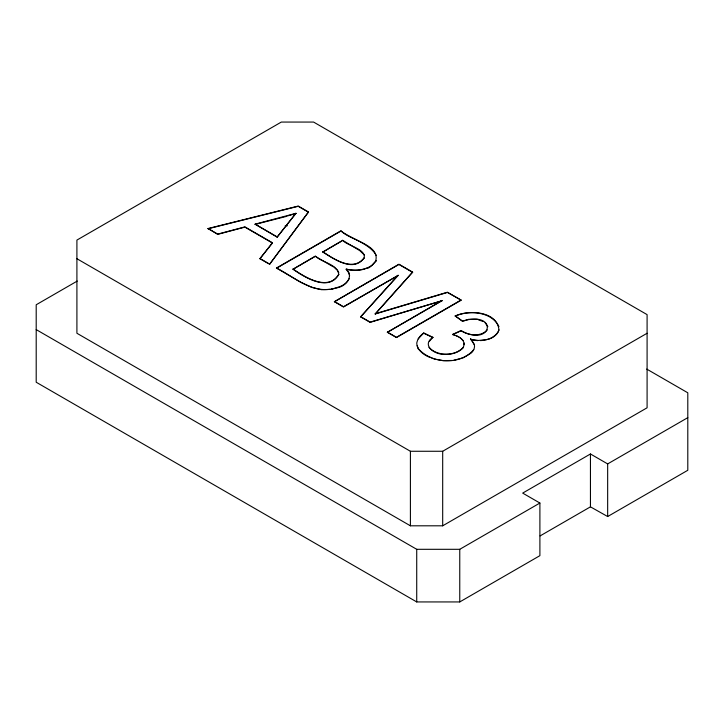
<?xml version="1.0" encoding="UTF-8"?>
<svg xmlns="http://www.w3.org/2000/svg" width="724" height="724" viewBox="0 0 724 724"><rect width="100%" height="100%" fill="white"/><g stroke="black" fill="none" stroke-linecap="round" stroke-linejoin="round"><path stroke-width="1.09" d="M498.954 329.918C497.578 334.56 491.578 338.732 486.166 339.692C491.071 339.131 497.442 335.474 498.954 329.918C497.116 310.895 468.482 309.582 455.215 316.062L462.663 321.311L455.215 315.809M338.787 274.568C337.538 263.934 321.691 262.495 315.365 256.088L293.021 269.238C304.297 277.138 328.75 292.442 338.787 274.315C328.207 292.025 304.496 276.894 293.021 268.984M462.663 321.067C498.881 310.198 492.447 348.054 460.962 330.587L452.663 334.398L455.106 335.529M349.221 278.722C348.298 280.595 345.629 283.835 342.959 285.066C340.669 287.238 321.673 291.501 337.864 287.654C345.991 286.08 354.199 276.097 346.226 269.129C354.841 270.885 364.634 270.577 371.991 265.237C383.077 252.567 370.254 269.174 367.339 268.097M364.054 258.233C366.815 249.056 347.031 245.717 342.669 240.323L322.813 252.033C333.728 258.749 353.366 272.966 364.054 257.988C352.95 272.143 333.683 258.939 322.813 251.789M470.817 353.366C473.614 351.077 475.034 347.873 474.383 344.769C466.464 332.406 472.844 341.692 474.383 344.769M375.584 261.192C380.869 244.531 348.615 239.888 341.013 230.766L276.468 268.034L300.695 282.269L312.478 287.672M417.078 345.71C421.033 354.769 415.667 344.362 416.979 342.162C417.522 339.203 420.472 335.004 423.775 333.013L432.88 337.312C421.178 345.185 434.391 354.498 444.093 354.389C450.346 354.679 456.935 353.267 461.794 349.131C464.708 348.163 463.876 339.475 464.138 344.687M418.372 348.678C431.522 363.873 460.772 365.511 473.795 349.529M423.775 333.013L418.083 338.932M308.496 211.987L269.572 264.296L308.496 211.987L298.225 206.059L208.05 228.531L217.707 234.359L244.911 227.128L272.432 243.02L259.916 258.721L268.604 263.744M428.934 347.294C436.726 356.498 455.867 356.498 463.469 347.004M259.916 258.721L272.432 242.766L244.911 226.883L217.707 234.105L208.05 228.531M277.138 237.137L295.917 213.327L277.138 237.137L255.101 224.159L295.917 213.327M460.962 330.587C468.482 335.891 481.342 336.841 487.297 329.918M432.88 337.312L429.314 341.339M375.204 313.745L447.432 292.206L461.016 300.044L447.432 292.451L375.204 313.999L412.635 272.115L398.942 264.206L334.398 301.727L343.502 306.976L398.119 275.446L343.502 306.732L334.398 301.474M375.204 313.999L412.635 272.115M360.615 316.614L370.136 322.108L441.975 300.768L370.136 322.361L360.615 316.868L398.119 275.201M360.615 316.868L398.119 275.446M463.089 357.882L470.084 353.792M77.242 281.066L36.2 304.768L36.2 382.236L416.725 601.934L459.758 601.934L539.896 555.661L539.896 503.035L522.683 493.098L590.449 453.975L607.662 463.912L687.8 417.648M276.468 268.278L341.013 231.01C351.828 239.038 369.692 243.753 376.281 255.382M293.021 269.238L315.365 256.332L332.94 266.658M322.813 252.033L341.728 241.11M334.398 301.727L398.942 264.459L412.635 272.36M461.016 300.288L396.462 337.556L387.358 332.307L441.975 300.523M387.358 332.307L441.975 300.768M387.358 332.054L396.462 337.312L461.016 300.044M76.907 258.721L410.408 451.269L442.69 451.269L647.093 333.257M442.69 525.805L647.093 407.793L647.093 314.623L313.592 122.066L281.31 122.066L76.907 240.087L76.907 333.257L410.408 525.805L442.69 525.805L442.69 451.269M36.2 329.61L416.725 549.308L459.758 549.308L539.896 503.035M540.104 535.914L590.449 506.845L607.662 516.538L687.8 470.274L687.8 392.797L646.713 369.077M452.663 334.651L460.962 330.841M463.568 320.985L467.315 319.836M455.215 316.062C469.487 309.772 492.049 311.8 498.954 326.651M295.917 213.571L287.989 215.797M346.226 269.129C352.344 270.939 360.588 270.894 366.516 268.233M453.957 360.235L462.066 358.108M255.101 224.413L286.939 216.277M208.05 228.775L298.225 206.304L308.496 212.232M470.998 339.538L478.564 340.461L486.166 339.692M480.501 340.633L485.234 340.09M477.415 319.329L468.292 319.338M276.468 268.034C293.654 276.586 311.048 293.075 331.927 288.948M313.438 287.799L321.447 289.709L330.017 289.41M436.69 359.412L443.061 360.624L451.803 360.48M285.211 225.734L287.419 225.734M470.998 339.782L477.605 340.633M478.446 319.872L483.46 321.601M431.839 358.172L435.721 359.357M452.663 334.398C457.07 335.963 462.573 337.809 464.012 342.832M419.078 349.746C421.902 353.448 426.916 356.606 430.861 357.629M423.775 333.257L432.88 337.556M364.389 255.02L359.864 250.703L342.669 240.323M255.101 224.159L277.138 236.884M259.916 258.477L269.572 264.052M463.07 340.561L460.202 337.809M336.588 269.545L333.782 266.939M487.867 326.705L485.071 322.669M346.226 269.373L348.76 272.867L349.611 275.645M338.796 272.686L337.293 269.889M607.662 463.912L607.662 516.538M590.449 453.975L590.449 506.845M459.758 549.308L459.758 601.934M458.889 336.986L455.921 335.574M416.725 549.308L416.725 601.934M410.408 451.269L410.408 525.805"/></g></svg>
